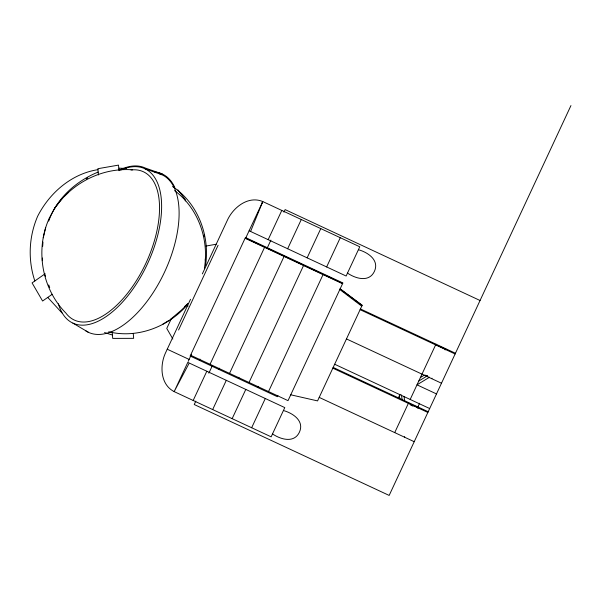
<?xml version="1.0" encoding="UTF-8"?>
<svg xmlns="http://www.w3.org/2000/svg" width="601" height="601" viewBox="0 0 601 601"><rect width="100%" height="100%" fill="white"/><g stroke="black" fill="none" stroke-linecap="round" stroke-linejoin="round"><path stroke-width="0.9" d="M42.31 260.714L42.37 258.009M205.512 265.732C210.155 235.953 198.03 203.303 172.525 186.498M42.671 246.32L42.964 242.06M204.408 268.219C209.178 239.408 198.315 208.134 174.545 190.585M205.241 260.353L205.369 258.565M43.264 237.801L45.661 227.651M48.711 221.115C56.644 198.315 76.139 181.081 98.158 172.051M49.643 217.412C34.933 248.731 41.469 288.382 65.862 313.046A81.804 40.898 -65 0 0 146.554 261.818A81.804 40.898 -65 0 0 130.973 169.97M250.64 231.34L262.78 201.56C248.16 195.363 232.94 207.585 227.223 220.567L202.357 273.891M171.24 318.853L166.762 328.446L172.848 339.032M190.517 299.283L165.868 352.148C159.596 364.875 160.016 384.385 174.162 391.612L271.149 436.837L284.776 407.598L187.797 362.373L174.162 391.612L188.909 363.65M178.58 330.002L218.088 245.268M188.196 361.396L191.479 354.35M245.501 238.492L262.78 201.56L359.766 246.786L346.131 276.024L249.152 230.799M199.359 360.33L199.938 359.082M193.176 400.476L206.812 371.238M210.05 364.289L264.583 247.334M268.166 239.664L281.801 210.425M195.813 401.137L194.236 404.533L389.163 495.427L570.95 105.573M208.855 373.176L212.416 365.543M266.949 248.589L270.901 240.115M283.942 212.145L285.129 209.606L480.056 300.5M218.854 369.42L219.433 368.173M212.671 409.566L226.299 380.328M229.544 373.379L284.078 256.424M287.654 248.754L301.289 219.515M238.342 378.51L238.928 377.263M232.159 418.657L245.794 389.418M249.032 382.469L303.573 265.514M307.149 257.844L320.784 228.605M257.837 387.6L258.415 386.353M251.654 427.747L265.289 398.508M268.527 391.559L323.06 274.604M326.644 266.934L340.279 237.695M277.91 395.443L277.331 396.69L190.036 355.98M398.313 398.02L400.026 394.339M394.722 432.607L408.357 403.369M408.695 402.64L408.462 403.143L418.206 407.681L418.439 407.185M410.183 399.455L421.819 374.498M421.992 374.13L435.62 344.891M435.965 344.163L435.733 344.658L445.476 349.204L445.709 348.708M417.725 407.275L419.618 403.218M404.465 437.152L404.698 436.657M417.868 408.41L418.101 407.914M431.736 378.675L431.969 378.179M445.138 349.932L445.371 349.436M261.871 203.514L262.577 202.064M49.305 218.14L54.924 207.788L62.391 198.24M54.586 208.517C71.572 183.057 101.945 167.363 132.648 169.828M64.848 195.866L67.913 192.898M187.7 304.038L181.269 310.259L170.038 319.717M187.362 304.767C168.355 326.944 137.419 338.724 108.698 331.797M184.499 306.66L187.873 303.565M45.12 273.771L32.078 282.906L42.596 301.026L52.197 294.302M86.259 178.88L87.738 177.956M162.383 324.48L168.505 320.671M420.407 377.526L424.351 375.129M418.762 381.049L427.439 375.775M429.617 377.158L416.996 384.835L436.491 393.925M98.038 169.64C71.617 173.689 49.575 192.823 37.66 216.217C28.803 236.741 27.804 259.76 34.835 280.975M206.038 246.049L216.202 244.231M118.998 168.167L126.36 168.49M290.749 394.804L317.568 400.905L362.185 305.218L340.121 288.916M104.514 332.541L112.417 335.035M162.315 174.027L145.187 167.995A85.169 42.588 -65 0 0 119.576 170.03M144.849 168.716L161.977 174.748M358.406 249.708C367.82 252.322 379.637 260.09 374.393 271.404C369.097 282.688 355.552 278.624 347.498 273.094M245.433 237.523L342.893 282.966L288.022 400.649L190.555 355.206L245.095 238.244L342.555 283.695M245.216 237.988L342.675 283.439M360.442 308.952L455.453 353.253M360.104 309.673L455.115 353.981M425.47 375.144L427.904 376.286M346.469 338.919L441.48 383.22M334.659 364.244L429.67 408.545M333.172 367.429L428.19 411.73M332.834 368.158L427.844 412.459M410.558 405.006L412.992 406.141M319.199 397.396L414.217 441.697M167.228 349.219L189.112 359.428M283.417 410.521C292.83 413.135 304.647 420.903 299.403 432.217C294.107 443.5 280.562 439.444 272.508 433.914M72.856 323.098L88.49 332.345M186.806 305.225L188.105 306.134M340.166 288.818L362.08 305.443M339.828 289.539L361.742 306.164M47.749 297.412L61.971 312.941M177.926 189.939L185.183 199.352L185.326 200.967M44.549 273.688L45.518 276.287M48.734 284.927L49.703 287.518M404.037 396.652L404.728 401.22M401.43 394.962L402.129 399.53M399.372 395.751L399.785 398.493M204.13 234.961L204.385 236.741M118.99 170.654L118.51 165.11L97.865 168.701L98.421 174.981M133.257 333.653L133.662 338.34L112.718 338.393L112.162 332.105M159.543 173.787A86.942 43.475 -65 0 1 164.261 272.719A86.942 43.475 -65 0 1 85.447 330.618M120.726 170.06A85.169 42.588 -65 0 1 147.448 263.907A85.169 42.588 -65 0 1 58.38 303.76M154.607 171.999A86.942 43.475 -65 0 1 174.793 187.467"/></g></svg>
